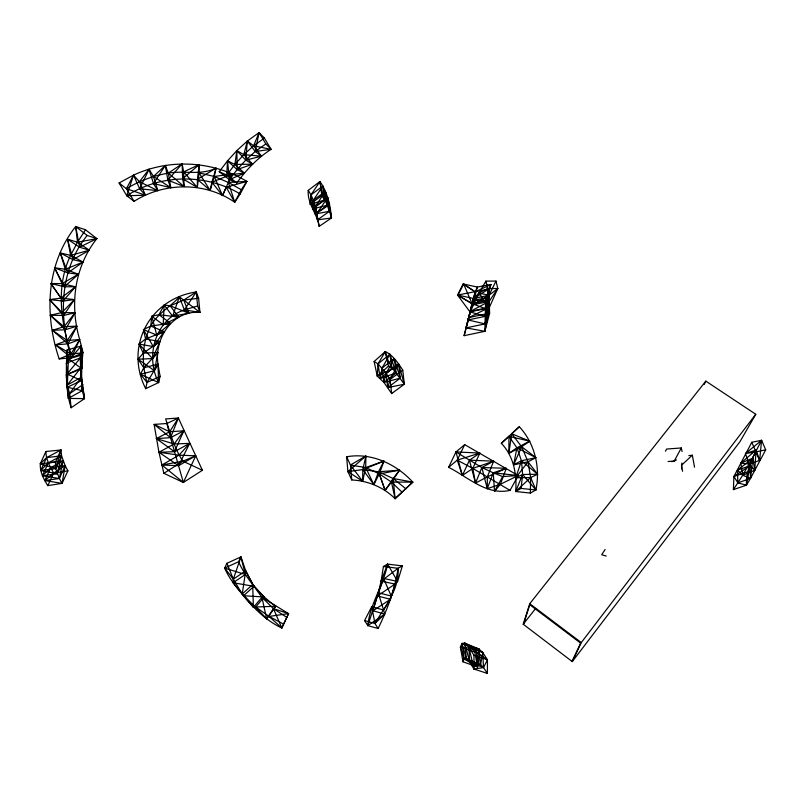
<?xml version="1.0" encoding="UTF-8"?>
<svg xmlns="http://www.w3.org/2000/svg" width="806" height="806" viewBox="0 0 806 806"><rect width="100%" height="100%" fill="white"/><g stroke="black" fill="none" stroke-linecap="round" stroke-linejoin="round"><path stroke-width="1.21" d="M487.398 673.423L483.519 667.58L480.578 664.658L478.966 649.001L476.336 649.072L461.949 643.44L466.372 658.794L469.697 662.149L473.978 669.04L487.398 673.423L487.439 659.751L482.734 652.538L478.966 649.001L464.77 643.117L461.949 643.44L460.407 647.027L462.976 661.807L477.484 666.935L478.593 664.547L478.966 649.001L461.949 643.44L464.155 658.885L462.976 661.807M519.336 426.717L511.669 433.749L521.643 446.715L528.011 461.798L530.64 477.545L535.919 489.967L521.079 488.426L515.669 491.529C517.049 474.391 513.644 456.075 501.342 443.31L519.336 426.717C534.912 443.643 540.514 467.631 535.919 489.967L530.348 493.07L515.669 491.529L522.61 474.492L521.462 460.74L516.918 447.804L508.939 436.338L501.342 443.31M530.348 493.07L530.64 477.545L537.612 474.25L528.011 461.798L513.654 464.84L516.918 447.804L529.764 441.154L511.669 433.749L508.898 453.315L521.643 446.715L529.764 441.154L508.939 436.338L508.898 453.315L516.918 447.804L535.95 457.667L528.011 461.798L515.79 477.777L530.64 477.545L515.669 491.529M497.765 288.518L488.97 295.288L473.606 298.482L457.526 295.067L472.024 303.65L485.625 300.819L487.338 297.666L490.874 284.478L475.197 291.883L466.029 327.891L485.051 323.901L489.403 307.358L497.765 288.518L487.721 288.518L478.955 293.041L470.503 311.307L466.029 327.891L484.869 331.316L489.625 313.222L488.738 289.072L457.526 295.067L472.024 303.65L473.807 300.275L477.364 287.057L475.197 291.883L464.095 335.679L484.869 331.316L485.625 300.819L488.738 289.072L490.874 284.478L477.364 287.057L463.138 283.964L457.526 295.067L469.989 311.882L485.242 316.345L489.192 301.384L497.765 288.518L496.002 281.082L485.887 281.123L472.044 304.96L469.989 311.882L485.434 308.648L488.97 295.288L496.002 281.082M402.365 565.913L387.555 564.099L381.117 581.156L395.021 584.058L390.447 599.311L377.51 595.946L381.117 581.156L383.404 566.497L398.053 568.301C399.595 589.166 384.936 606.434 374.941 623.471L378.115 628.509C387.384 609.447 394.97 589.367 398.053 568.301L402.365 565.913L397.64 581.408L395.021 584.058L377.51 595.946L367.818 625.607L378.115 628.509M746.447 485.182L750.003 465.697L737.419 470.2L742.719 475.248L754.748 470.261L752.844 458.171L737.419 470.2L737.873 482.885L750.527 478.331L750.003 465.697L733.913 476.457L737.873 482.885L746.447 485.182C745.5 468.981 754.446 454.332 761.599 440.298L765.7 449.849L750.527 478.331L746.447 485.182L733.379 489.625L733.913 476.457L751.786 442.282L761.599 440.298L759.615 460.478L748.945 464.024L740.885 463.087L742.719 475.248L733.379 489.625M67.049 349.985C66.163 369.208 65.125 389.248 71.119 407.755L84.499 398.627C82.141 381.167 78.797 363.798 81.164 346.056L67.049 349.985L68.429 358.861L67.271 387.233L82.283 390.658L84.499 398.627L68.248 398.406L66.334 374.85L80.58 357.814L81.769 368.695L81.537 380.603L82.283 390.658L68.248 398.406L69.659 393.62L81.184 377.399L84.499 398.627M236.833 182.902L226.748 175.033L227.534 160.857L236.853 150.571L247.331 141.05L259.099 132.577L264.408 138.098L271.078 149.342C257.467 158.026 246.263 169.895 236.833 182.902L229.378 179.637L219.212 171.708L227.534 160.857L234.878 164.474L244.399 173.119L229.378 179.637L227.534 160.857L237.135 169.582L244.399 173.119L226.748 175.033L219.212 171.708M385.328 351.517L388.482 366.156L392.089 368.846L380.241 378.407L382.084 368.02L394.315 358.559L396.109 372.997L380.241 378.407L378.024 363.859L389.903 354.267L392.089 368.846L377.299 376.15L378.024 363.859L385.328 351.517C393.157 355.396 398.063 363.032 402.758 370.095L404.32 384.23L391.676 393.56L383.918 382.417L377.299 376.15L374.115 361.511L385.328 351.517C387.746 364.856 397.026 373.631 404.32 384.23L387.797 387.555L386.114 373.309L378.024 363.859L374.115 361.511M82.686 354.821L68.429 358.861L66.364 363.184L80.58 357.814L81.537 380.603L67.442 374.185L66.364 363.184L81.164 346.056L82.686 354.821L81.769 368.695L66.334 374.85L80.499 368.342L81.537 380.603L67.271 387.233L67.241 385.036L80.499 368.342L82.283 390.658L81.184 377.399L67.241 385.036L69.659 393.62L71.119 407.755M319.972 181.491L321.826 195.526L324.667 200.029L312.829 208.855L313.353 200.231L325.402 191.385L327.296 205.248L312.829 208.855L310.904 194.951L322.803 186.055L324.667 200.029L310.129 204.351L310.904 194.951L319.972 181.491C327.357 192.211 330.4 205.187 331.498 217.983L319.166 226.385C317.201 213.6 307.217 203.807 308.224 190.367L319.972 181.491C321.564 194.458 328.244 205.56 331.498 217.983L317.453 219.867C316.738 209.429 314.098 199.122 308.224 190.367M521.079 488.426L522.61 474.492L537.612 474.25L521.462 460.74L513.654 464.84L521.643 446.715L535.95 457.667L521.462 460.74L515.79 477.777L522.61 474.492L535.919 489.967M490.874 284.478L485.625 300.819L473.807 300.275L475.197 291.883L463.651 283.994L457.979 295.228M62.072 483.358L65.165 465.667L61.538 455.813L60.954 449.98L45.892 451.511L40.3 463.742C39.796 471.782 43.635 479.046 47.786 485.635L62.072 483.358L67.916 470.835L65.165 465.667L50.687 467.702L42.406 475.752L59.352 478.522L62.072 483.358L44.814 480.578L50.687 467.702L63.029 460.881L59.352 478.522L44.814 480.578L53.7 473.092L65.165 465.667L59.352 478.522L55.745 468.618L55.473 462.16L60.954 449.98L46.607 457.627L40.3 463.742L55.745 468.618L61.538 455.813L46.607 457.627L40.723 470.462L57.196 473.807L63.029 460.881L48.31 462.795L40.723 470.462L55.745 468.618L60.954 449.98M681.856 463.047L681.584 468.88M472.044 304.96L489.192 301.384L485.051 323.901L467.984 319.962L472.044 304.96L488.97 295.288L485.887 281.123L487.721 288.518L489.403 307.358L484.869 331.316M226.748 175.033L234.878 164.474L243.805 154.671L247.331 141.05L255.26 151.498L271.078 149.342L265.839 143.921L259.099 132.577L255.26 151.498L245.719 160.142L237.135 169.582L229.378 179.637M364.574 620.59L374.941 623.471L384.734 614.112L383.596 610.041L371.737 606.686L364.574 620.59L367.818 625.607C369.904 603.714 383.636 585.579 387.555 564.099L397.64 581.408L383.575 578.486L381.117 581.156L398.053 568.301M145.695 388.683L147.055 382.477L157.976 364.151C153.996 338.923 172.293 310.048 199.938 312.396L198.619 298.25L196.301 291.943C149.634 298.784 124.245 346.57 145.695 388.683L158.621 382.558L160.102 376.281L157.976 364.151L143.811 367.778L140.425 374.296L147.055 382.477L160.102 376.281M469.989 311.882L473.606 298.482L478.955 293.041L488.97 295.288L485.242 316.345L467.984 319.962L470.503 311.307L489.192 301.384M464.095 335.679L469.001 317.544L489.403 307.358L478.955 293.041M404.32 384.23L398.607 363.889L390.044 379.475L387.797 387.555L400.239 378.185L398.607 363.889L386.114 373.309L383.918 382.417L400.239 378.185L394.315 358.559L386.114 373.309L390.044 379.475L391.676 393.56M472.024 303.65L473.606 298.482L488.738 289.072L485.434 308.648L472.024 303.65L463.651 283.994M523.225 624.247L529.754 603.714L705.824 381.127L755.776 414.264L739.968 441.678L572.28 661.595L523.225 624.247L535.688 608.419M523.477 624.438L529.764 604.732L580.642 643.128L572.018 661.383M126.814 195.727L133.524 175.134C169.512 158.319 212.895 160.857 246.848 181.4L240.208 193.964L234.697 202.225C204.986 181.733 164.273 182.075 134.078 201.339L126.814 195.727L119.087 182.982L133.524 175.134L139.428 181.733L145.503 195.223L126.814 195.727C160.636 174.005 205.681 173.411 240.208 193.964M240.934 556.886L233.317 579.161L233.095 582.728C246.807 600.319 261.114 618.313 281.828 628.015L288.548 613.628L261.92 597.337L252.701 584.501L245.729 570.839L240.934 556.886L226.909 563.303L224.662 568.099C233.74 588.854 252.056 602.455 266.685 618.917L275.743 606.243C259.754 594.919 246.807 579.534 238.536 561.762L240.934 556.886L245.367 574.497L233.095 582.728L253.981 586.325L245.729 570.839L233.317 579.161L224.662 568.099L238.536 561.762M224.662 568.099L245.367 574.497L245.729 570.839L242.203 594.022L252.701 584.501L253.386 607.432L255.714 606.999L269.053 616.429L281.828 628.015L288.548 613.628L273.435 608.631L261.92 597.337L253.386 607.432L242.203 594.022L233.317 579.161L226.909 563.303M183.365 482.482L161.865 465.012L178.569 465.697L189.672 443.36L174.459 451.692L156.324 438.595L169.673 431.754L183.849 430.807L174.187 443.985L158.953 452.267L179.013 455.178L195.737 455.793L183.365 482.482L163.86 473.324L158.953 452.267L154.117 424.399L166.902 423.503L178.388 418.022L170.529 437.668L183.365 482.482L202.397 470.271L178.388 418.022L165.633 418.929C170.409 433.326 174.348 448.479 182.902 461.183L202.397 470.271M259.099 132.577L253.618 145.805L243.805 154.671L236.853 150.571L234.878 164.474L252.6 164.162L243.805 154.671L261.476 156.173L253.618 145.805L247.331 141.05L245.719 160.142L252.6 164.162L237.135 169.582L236.853 150.571L245.719 160.142L261.476 156.173L255.26 151.498L265.839 143.921M226.174 187.274L234.697 202.225L241.296 189.753L246.848 181.4L226.174 187.274L222.527 195.586L211.918 182.227L216.089 168.132C200.805 175.668 184.383 170.288 168.313 173.129C153.503 175.688 139.267 180.897 126.431 188.715L119.087 182.982M234.697 202.225L228.38 182.438L232.068 174.015L214.265 176.484L199.092 172.887L199.193 164.636L183.627 171.849L184.1 186.569L167.87 180.131L165.331 165.421L153.483 176.484L157.845 190.629L139.66 188.765L133.524 175.134L126.431 188.715L134.078 201.339M71.291 357.773L79.673 339.538C69.618 305.273 74.212 267.018 96.861 238.626L85.496 229.77L75.693 226.516C45.952 264.015 44.259 315.025 59.181 358.892L71.291 357.773L83.099 352.837L79.673 339.538L67.2 340.485L55.443 344.817L71.291 357.773C58.687 317.05 59.261 270 87.159 235.463L96.861 238.626L79.562 247.22L67.553 239.191L70.596 255.401C55.533 286.503 61.044 322.259 71.009 353.965L83.099 352.837M47.786 485.635L53.7 473.092C49.811 466.452 45.992 459.4 45.892 451.511M572.28 661.595L581.277 642.583L755.776 414.264M704.273 384.412L705.824 381.127M448.61 467.319L455.974 451.944L464.689 444.63L518.208 475.54L510.047 490.36C486.663 495.761 467.994 477.011 448.61 467.319L457.274 460.135L479.902 453.053L472.79 468.427L462.372 475.459L457.274 460.135L464.689 444.63M477.484 666.935L474.825 652.094L476.336 649.072L460.407 647.027L464.155 658.885L477.484 666.935L476.336 649.072L478.593 664.547L480.578 664.658L482.734 652.538L464.77 643.117L466.372 658.794L478.593 664.547L464.155 658.885L466.372 658.794L480.578 664.658L469.697 662.149L464.77 643.117L468.88 647.057L487.439 659.751L483.519 667.58L473.978 669.04L468.88 647.057L482.734 652.538L483.519 667.58L469.697 662.149L468.88 647.057L473.968 655.288L473.978 669.04M665.444 451.219L666.622 449.043L681.312 447.965L682.057 451.562M681.312 447.965L674.199 461.092L671.811 461.637M494.541 491.307L500.345 484.285L506.359 468.306L487.328 476.84L475.52 483.106L481.847 467.53L493.242 472.81L494.541 491.307L502.662 476.588L518.208 475.54L500.345 484.285L487.267 488.668L481.847 467.53L455.974 451.944L462.372 475.459L469.445 460.196L479.902 453.053L455.974 451.944M765.7 449.849L755.827 451.904L742.719 475.248L750.527 478.331L752.844 458.171L740.885 463.087L756.078 450.08L759.615 460.478L751.786 442.282M71.009 353.965L79.673 339.538L67.966 343.87L55.443 344.817L71.009 353.965L59.181 358.892M178.388 418.022L169.673 431.754L154.117 424.399L170.529 437.668L183.849 430.807L174.459 451.692L158.953 452.267L178.569 465.697L195.737 455.793L182.902 461.183L163.86 473.324M85.496 229.77L77.497 242.233L70.596 255.401L60.299 252.943L65.316 269.254L78.394 274.262L64.379 286.755L50.879 283.551L61.024 298.139L74.434 299.57L63.543 315.448L50.284 315.247L65.306 329.755L76.923 326.138L67.966 343.87L52.4 330.289L64.077 326.682L76.923 326.138L67.2 340.485L52.4 330.289L65.306 329.755L75.069 312.738L61.881 312.547L50.284 315.247L64.077 326.682L75.069 312.738L63.543 315.448L49.549 299.6L61.024 298.139L75.482 286.785L62.082 283.601L50.879 283.551L63.049 301.051L74.434 299.57L61.881 312.547L49.549 299.6L63.049 301.051L75.482 286.785L64.379 286.755L54.546 267.814L65.316 269.254L83.099 262.061L70.596 255.401L89.385 250.192L77.497 242.233L67.553 239.191L72.913 259.653L83.099 262.061L67.724 272.871L54.546 267.814L62.082 283.601L78.394 274.262L67.724 272.871L60.299 252.943L72.913 259.653L89.385 250.192L79.562 247.22L75.693 226.516L87.159 235.463M605.115 549.48L601.689 554.74L606.253 556.059M147.055 382.477C141.524 363.959 141.765 343.427 150.782 326.037C157.291 313.474 170.247 307.217 179.305 296.88L184.383 309.907L199.938 312.396L197.621 305.978L196.301 291.943L184.383 309.907C154.984 319.851 145.02 356.353 158.621 382.558L140.425 374.296L154.46 370.7L157.976 364.151L158.621 382.558M319.166 226.385L315.478 206.215L325.402 191.385L329.604 211.212L315.307 214.023L315.478 206.215L327.71 197.48L329.604 211.212L317.453 219.867L317.201 212.935L327.71 197.48L331.498 217.983M346.61 456.78L350.459 465.012L365.712 467.591L379.324 473.878L391.454 482.079L395.091 498.692L412.813 482.109C396.099 464.044 371.516 452.327 346.61 456.78L347.9 471.601L351.759 479.963C367.899 480.719 383.626 487.217 395.091 498.692L412.813 482.109L393.187 478.502L378.488 471.782L362.821 469.596L347.9 471.601L362.629 481.242L365.712 467.591L365.884 456.005L350.459 465.012L351.759 479.963M694.54 467.228L692.334 455.209L681.463 465.274L682.581 471.288M377.299 376.15L388.482 366.156M347.9 471.601L365.884 456.005L362.821 469.596L362.629 481.242L350.459 465.012M761.599 440.298L745.469 453.536L748.945 464.024L754.748 470.261L756.078 450.08L745.469 453.536L755.827 451.904M310.129 204.351L321.826 195.526M390.044 379.475L402.758 370.095M264.408 138.098L253.618 145.805L271.078 149.342M317.201 212.935L329.614 204.442M69.659 393.62L82.978 384.583M367.818 625.607L384.734 614.112L372.987 610.767L371.737 606.686L374.941 623.471M196.301 291.943L183.758 300.094L170.167 305.817L164.172 305.011L158.963 314.723L151.81 316.254L150.782 326.037L143.458 329.594L145.564 339.024L138.975 344.102L143.267 353.129L138.058 359.234L143.811 367.778L157.905 352.454L143.267 353.129L159.961 341.492L145.564 339.024L164.172 331.588L150.782 326.037L170.439 323.277L158.963 314.723L178.7 317.07L170.167 305.817L188.886 313.242L183.758 300.094L179.305 296.88L172.615 316.164L178.7 317.07L163.185 324.737L151.81 316.254L156.747 335.095L164.172 331.588L153.261 346.55L138.975 344.102L152.576 358.569L157.905 352.454L154.46 370.7L138.058 359.234L152.576 358.569L159.961 341.492L153.261 346.55L143.458 329.594L156.747 335.095L170.439 323.277L163.185 324.737L164.172 305.011L172.615 316.164L188.886 313.242L184.383 309.907L197.621 305.978M383.404 566.497L387.555 564.099M676.415 459.904L674.199 461.092L668.093 461.506M733.913 476.457L746.92 472.054M469.001 317.544L489.625 313.222M470.503 311.307L489.403 307.358M473.807 300.275L487.338 297.666M96.861 238.626L77.497 242.233L75.693 226.516M182.902 461.183L161.865 465.012L179.013 455.178L189.672 443.36L174.187 443.985L156.324 438.595L170.529 437.668L166.902 423.503M53.7 473.092L67.916 470.835M288.548 613.628L269.053 616.429L283.359 624.005M198.619 298.25L183.758 300.094L199.938 312.396M688.848 455.642L692.334 455.209M40.3 463.742L55.473 462.16M126.431 188.715L145.503 195.223L139.66 188.765L149.039 169.24L153.483 176.484L170.822 187.687L167.87 180.131L182.146 163.809L183.627 171.849L197.339 187.445L199.092 172.887L210.134 190.458L211.918 182.227L232.068 174.015L222.527 195.586L214.265 176.484L210.134 190.458L197.42 179.345L199.193 164.636L182.63 178.69L184.1 186.569L168.313 173.129L165.331 165.421L153.452 183.536L157.845 190.629L139.428 181.733L149.039 169.24L153.452 183.536L170.822 187.687L168.313 173.129L182.146 163.809L182.63 178.69L197.339 187.445L197.42 179.345L216.089 168.132L214.265 176.484L228.38 182.438L246.848 181.4M412.813 482.109L391.454 482.079L385.107 490.37L378.488 471.782L383.978 461.072L365.712 467.591L373.833 484.567L379.324 473.878L383.978 461.072L362.821 469.596L373.833 484.567L378.488 471.782L399.575 470.15L391.454 482.079L401.952 492.053M518.208 475.54L493.242 472.81L487.267 488.668L487.328 476.84L493.675 461.153L469.445 460.196L475.52 483.106L472.79 468.427L457.274 460.135M473.968 655.288L487.439 659.751M460.407 647.027L474.825 652.094M502.662 476.588L493.242 472.81L506.359 468.306L481.847 467.53L493.675 461.153L472.79 468.427L510.047 490.36M228.38 182.438L241.296 189.753M287.067 617.547L273.435 608.631L266.685 618.917L261.92 597.337L264.156 597.014L252.701 584.501L253.981 586.325L243.593 595.735L264.156 597.014L255.714 606.999L275.743 606.243L273.435 608.631L281.828 628.015M463.138 283.964L475.197 291.883M68.429 358.861L81.769 368.695L81.164 346.056M529.754 603.714L581.277 642.583M405.881 488.819L393.187 478.502L399.575 470.15L379.324 473.878L385.107 490.37L393.187 478.502L395.091 498.692M378.175 592.682L377.51 595.946L383.575 578.486L391.253 596.067L378.175 592.682L372.987 610.767L390.447 599.311L383.596 610.041L378.175 592.682M61.538 455.813L57.196 473.807L42.406 475.752L48.31 462.795L61.538 455.813M389.903 354.267L382.084 368.02L383.918 382.417L396.109 372.997L389.903 354.267M322.803 186.055L313.353 200.231L315.307 214.023L327.296 205.248L322.803 186.055"/></g></svg>
